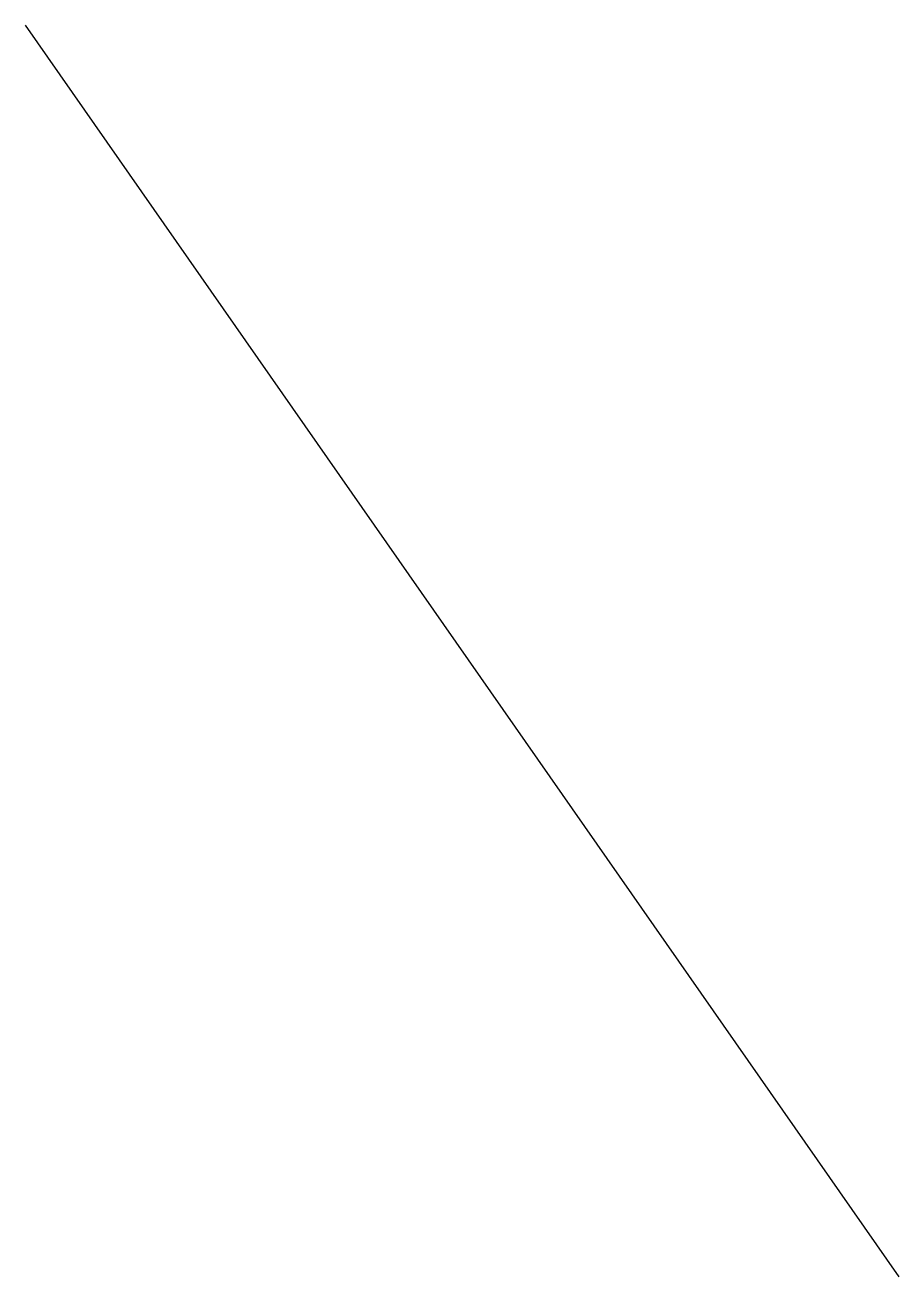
# Model space of a CAD drawing. Units: millimetres at full size, sheet at 1:100. Extents: x -9429 to -6735, y -1959 to 1898.
import ezdxf

# ---------------------------------------------------------------- set-up
doc = ezdxf.new("R2010")
doc.units = ezdxf.units.MM
doc.header["$LTSCALE"] = 100
doc.layers.add('0-0', color=7, linetype='Continuous')

msp = doc.modelspace()

# ---------------------------------------------------------------- linework, layer by layer
at = {"layer": '0-0'}
msp.add_line((-9428.6, 1898), (-6734.7, -1959.2), dxfattribs=at)

doc.saveas('drawing.dxf')
